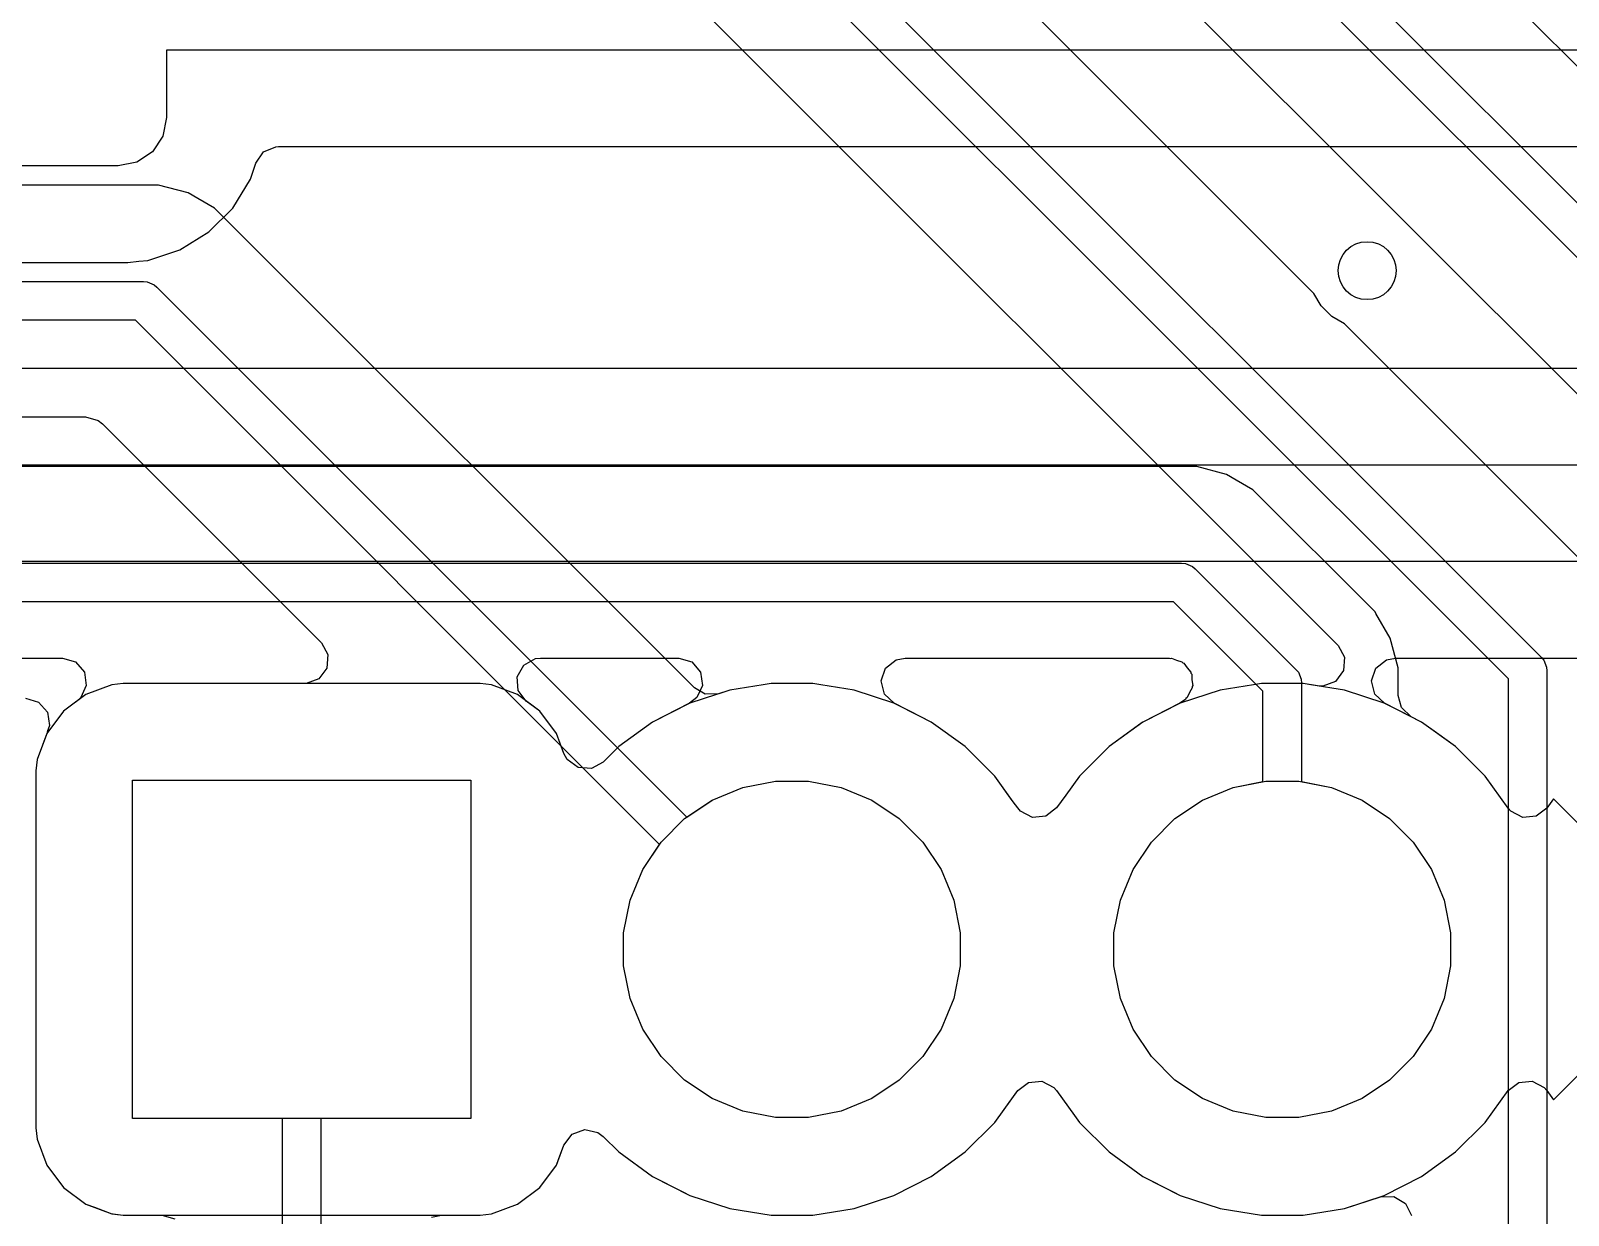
# Model space of a CAD drawing. Header units: inches. Extents: x 6.57 to 9.79, y -8.72 to -3.17.
# Drawn here: x 8.2833 to 8.5969, y -7.9582 to -7.7165 of the extents above; entities that cross this region are included whole.
import ezdxf

# ---------------------------------------------------------------- set-up
doc = ezdxf.new("R2010")
doc.units = ezdxf.units.IN
doc.header["$MEASUREMENT"] = 0
doc.layers.add('In1.Cu', color=91, linetype='CONTINUOUS', true_color=0x7fc87f)

msp = doc.modelspace()

# ---------------------------------------------------------------- linework, layer by layer
at = {"layer": 'In1.Cu', "linetype": 'CONTINUOUS'}
for p, q in [((8.70779, -7.83287), (8.39388, -7.51896)), ((8.36761, -7.52056), (8.69166, -7.8446)), ((8.68494, -7.84902), (8.36204, -7.52612)), ((8.40287, -7.59482), (8.65, -7.84194)), ((8.54505, -7.77012), (8.39388, -7.61896)), ((8.36761, -7.62056), (8.59142, -7.84437)), ((8.5847, -7.84878), (8.36204, -7.62612)), ((8.36045, -7.65239), (8.54997, -7.84192)), ((8.69916, -7.72047), (8.31102, -7.72047)), ((8.31102, -7.72047), (8.31102, -7.73425)), ((8.31102, -7.73425), (8.31027, -7.73802)), ((8.31027, -7.73802), (8.30814, -7.74121)), ((8.30814, -7.74121), (8.30495, -7.74335)), ((8.32924, -7.74352), (8.3308, -7.74126)), ((8.3308, -7.74126), (8.33334, -7.74021)), ((8.33334, -7.74021), (8.33387, -7.74018)), ((8.33387, -7.74018), (8.68897, -7.74018)), ((8.30118, -7.74409), (8.27362, -7.74409)), ((8.30495, -7.74335), (8.30118, -7.74409)), ((8.32814, -7.74682), (8.32924, -7.74352)), ((8.30289, -7.74801), (8.18371, -7.74801)), ((8.30319, -7.74801), (8.30289, -7.74801)), ((8.30289, -7.74801), (8.30289, -7.74801)), ((8.30941, -7.74801), (8.30319, -7.74801)), ((8.31542, -7.74962), (8.30941, -7.74801)), ((8.32452, -7.7527), (8.32814, -7.74682)), ((8.3174, -7.75076), (8.31542, -7.74962)), ((8.32082, -7.75274), (8.3174, -7.75076)), ((8.3174, -7.75076), (8.3174, -7.75076)), ((8.3174, -7.75076), (8.3174, -7.75076)), ((8.31963, -7.75759), (8.32452, -7.7527)), ((8.3255, -7.75742), (8.32082, -7.75274)), ((8.32082, -7.75274), (8.32082, -7.75274)), ((8.31375, -7.76121), (8.31963, -7.75759)), ((8.41869, -7.85061), (8.3255, -7.75742)), ((8.3255, -7.75742), (8.3255, -7.75742)), ((8.27165, -7.7638), (8.30315, -7.7638)), ((8.30315, -7.7638), (8.30537, -7.76357)), ((8.30315, -7.7638), (8.30315, -7.7638)), ((8.30315, -7.7638), (8.30315, -7.7638)), ((8.30537, -7.76357), (8.3072, -7.76339)), ((8.3072, -7.76339), (8.31375, -7.76121)), ((8.16699, -7.76772), (8.3063, -7.76772)), ((8.3063, -7.76772), (8.30707, -7.76779)), ((8.30707, -7.76779), (8.30849, -7.76838)), ((8.30849, -7.76838), (8.30908, -7.76887)), ((8.30908, -7.76887), (8.41717, -7.87695)), ((8.54652, -7.77267), (8.54505, -7.77012)), ((8.5487, -7.77485), (8.54652, -7.77267)), ((8.30467, -7.77559), (8.16535, -7.77559)), ((8.4116, -7.88252), (8.30467, -7.77559)), ((8.55124, -7.77632), (8.5487, -7.77485)), ((8.60298, -7.82806), (8.55124, -7.77632)), ((9.1101, -7.78541), (8.17645, -7.78541)), ((8.16224, -7.7953), (8.29448, -7.7953)), ((8.29448, -7.7953), (8.29712, -7.79607)), ((8.29712, -7.79607), (8.29794, -7.79673)), ((8.29794, -7.79673), (8.34261, -7.8414)), ((8.15945, -7.80512), (9.12028, -7.80512)), ((8.51465, -7.80544), (8.16104, -7.80544)), ((8.51495, -7.80544), (8.51465, -7.80544)), ((8.51465, -7.80544), (8.51465, -7.80544)), ((8.52117, -7.80544), (8.51495, -7.80544)), ((8.52719, -7.80705), (8.52117, -7.80544)), ((8.52916, -7.80819), (8.52719, -7.80705)), ((8.53258, -7.81017), (8.52916, -7.80819)), ((8.52916, -7.80819), (8.52916, -7.80819)), ((8.52916, -7.80819), (8.52916, -7.80819)), ((8.5575, -7.83509), (8.53258, -7.81017)), ((8.53258, -7.81017), (8.53258, -7.81017)), ((8.15085, -7.82515), (8.51806, -7.82515)), ((9.12436, -7.8248), (8.16353, -7.8248)), ((8.51806, -7.82515), (8.51883, -7.82522)), ((8.51883, -7.82522), (8.52025, -7.82581)), ((8.52025, -7.82581), (8.52085, -7.8263)), ((8.52085, -7.8263), (8.54137, -7.84682)), ((8.51643, -7.83302), (8.14922, -7.83302)), ((8.53465, -7.85124), (8.51643, -7.83302)), ((8.55769, -7.83541), (8.5575, -7.83509)), ((8.5575, -7.83509), (8.5575, -7.83509)), ((8.56061, -7.84048), (8.55769, -7.83541)), ((8.34261, -7.8414), (8.34393, -7.84381)), ((8.54997, -7.84192), (8.55129, -7.84433)), ((8.56222, -7.84649), (8.56061, -7.84048)), ((8.17371, -7.84451), (8.28984, -7.84451)), ((8.28984, -7.84451), (8.29247, -7.84528)), ((8.29247, -7.84528), (8.29428, -7.84736)), ((8.34393, -7.84381), (8.34373, -7.84656)), ((8.38388, -7.84594), (8.38629, -7.84462)), ((8.38629, -7.84462), (8.38733, -7.84451)), ((8.38733, -7.84451), (8.41549, -7.84451)), ((8.41549, -7.84451), (8.41813, -7.84528)), ((8.41813, -7.84528), (8.41993, -7.84736)), ((8.45769, -7.84658), (8.45984, -7.84487)), ((8.45984, -7.84487), (8.46168, -7.84451)), ((8.46168, -7.84451), (8.51549, -7.84451)), ((8.51549, -7.84451), (8.51573, -7.84458)), ((8.51573, -7.84458), (8.51598, -7.84453)), ((8.51598, -7.84453), (8.51703, -7.84496)), ((8.51703, -7.84496), (8.51813, -7.84528)), ((8.51813, -7.84528), (8.51829, -7.84547)), ((8.51829, -7.84547), (8.51852, -7.84557)), ((8.55129, -7.84433), (8.55109, -7.84708)), ((8.55769, -7.84658), (8.55984, -7.84487)), ((8.55984, -7.84487), (8.56168, -7.84451)), ((8.56168, -7.84451), (8.61553, -7.84451)), ((8.59142, -7.84437), (8.59191, -7.84496)), ((8.59191, -7.84496), (8.59191, -7.84496)), ((8.59191, -7.84496), (8.5925, -7.84638)), ((8.29428, -7.84736), (8.29467, -7.85008)), ((8.34373, -7.84656), (8.34208, -7.84876)), ((8.38256, -7.84835), (8.38388, -7.84594)), ((8.38276, -7.8511), (8.38256, -7.84835)), ((8.41993, -7.84736), (8.42032, -7.85008)), ((8.4568, -7.84918), (8.45769, -7.84658)), ((8.51852, -7.84557), (8.51918, -7.8465)), ((8.51918, -7.8465), (8.51993, -7.84736)), ((8.51993, -7.84736), (8.51996, -7.84761)), ((8.51996, -7.84761), (8.52011, -7.84782)), ((8.52011, -7.84782), (8.52016, -7.84896)), ((8.54137, -7.84682), (8.54186, -7.84742)), ((8.54186, -7.84742), (8.54244, -7.84884)), ((8.55109, -7.84708), (8.54945, -7.84928)), ((8.5568, -7.84918), (8.55769, -7.84658)), ((8.56222, -7.85216), (8.56222, -7.84649)), ((8.56222, -7.84649), (8.56222, -7.84649)), ((8.5925, -7.84638), (8.59257, -7.84715)), ((8.59257, -7.84715), (8.59257, -8.05236)), ((8.29467, -7.85008), (8.29353, -7.85259)), ((8.29985, -7.84998), (8.29454, -7.85196)), ((8.29985, -7.84998), (8.29454, -7.85196)), ((8.3022, -7.84973), (8.29985, -7.84998)), ((8.3022, -7.84973), (8.29985, -7.84998)), ((8.37497, -7.84973), (8.3022, -7.84973)), ((8.3022, -7.84973), (8.3022, -7.84973)), ((8.33916, -7.84973), (8.3022, -7.84973)), ((8.3022, -7.84973), (8.3022, -7.84973)), ((8.33951, -7.84972), (8.33916, -7.84973)), ((8.34208, -7.84876), (8.33951, -7.84972)), ((8.37731, -7.84998), (8.37497, -7.84973)), ((8.37497, -7.84973), (8.37497, -7.84973)), ((8.37497, -7.84973), (8.37497, -7.84973)), ((8.37497, -7.84973), (8.37497, -7.84973)), ((8.38262, -7.85196), (8.37731, -7.84998)), ((8.37731, -7.84998), (8.37731, -7.84998)), ((8.3844, -7.8533), (8.38276, -7.8511)), ((8.42589, -7.85107), (8.41778, -7.8537)), ((8.4209, -7.85187), (8.41869, -7.85061)), ((8.42032, -7.85008), (8.41918, -7.85259)), ((8.42589, -7.85107), (8.42365, -7.8518)), ((8.43272, -7.84998), (8.42589, -7.85107)), ((8.43272, -7.84998), (8.42589, -7.85107)), ((8.42589, -7.85107), (8.42589, -7.85107)), ((8.43432, -7.84973), (8.43272, -7.84998)), ((8.43432, -7.84973), (8.43272, -7.84998)), ((8.44285, -7.84973), (8.43432, -7.84973)), ((8.44285, -7.84973), (8.43432, -7.84973)), ((8.44444, -7.84998), (8.44285, -7.84973)), ((8.44444, -7.84998), (8.44285, -7.84973)), ((8.45128, -7.85107), (8.44444, -7.84998)), ((8.45128, -7.85107), (8.44444, -7.84998)), ((8.45939, -7.8537), (8.45128, -7.85107)), ((8.45939, -7.8537), (8.45128, -7.85107)), ((8.45746, -7.85185), (8.4568, -7.84918)), ((8.52589, -7.85107), (8.51778, -7.8537)), ((8.52589, -7.85107), (8.51778, -7.8537)), ((8.51965, -7.85155), (8.51918, -7.85259)), ((8.52023, -7.85056), (8.51965, -7.85155)), ((8.52016, -7.84896), (8.52032, -7.85008)), ((8.52032, -7.85008), (8.52022, -7.85031)), ((8.52022, -7.85031), (8.52023, -7.85056)), ((8.53272, -7.84998), (8.52589, -7.85107)), ((8.53272, -7.84998), (8.52589, -7.85107)), ((8.52589, -7.85107), (8.52589, -7.85107)), ((8.52589, -7.85107), (8.52589, -7.85107)), ((8.53432, -7.84973), (8.53272, -7.84998)), ((8.53432, -7.84973), (8.53272, -7.84998)), ((8.54285, -7.84973), (8.53432, -7.84973)), ((8.54285, -7.84973), (8.53432, -7.84973)), ((8.53465, -7.86971), (8.53465, -7.85124)), ((8.54244, -7.84884), (8.54252, -7.84961)), ((8.54252, -7.84961), (8.54252, -7.86971)), ((8.54444, -7.84998), (8.54285, -7.84973)), ((8.54576, -7.85019), (8.54285, -7.84973)), ((8.55128, -7.85107), (8.54444, -7.84998)), ((8.54687, -7.85024), (8.54576, -7.85019)), ((8.54945, -7.84928), (8.54687, -7.85024)), ((8.55939, -7.8537), (8.55128, -7.85107)), ((8.55746, -7.85185), (8.5568, -7.84918)), ((8.5847, -8.05399), (8.5847, -7.84878)), ((8.2823, -7.85273), (8.28494, -7.8535)), ((8.28494, -7.8535), (8.28674, -7.85558)), ((8.29454, -7.85196), (8.29001, -7.85536)), ((8.29454, -7.85196), (8.29001, -7.85536)), ((8.29276, -7.8533), (8.29001, -7.85536)), ((8.29353, -7.85259), (8.29276, -7.8533)), ((8.29454, -7.85196), (8.29454, -7.85196)), ((8.29454, -7.85196), (8.29454, -7.85196)), ((8.38716, -7.85536), (8.38262, -7.85196)), ((8.38262, -7.85196), (8.38262, -7.85196)), ((8.38716, -7.85536), (8.3844, -7.8533)), ((8.41778, -7.8537), (8.41017, -7.85758)), ((8.4177, -7.85374), (8.41017, -7.85758)), ((8.41918, -7.85259), (8.4177, -7.85374)), ((8.42365, -7.8518), (8.4209, -7.85187)), ((8.45946, -7.85374), (8.45746, -7.85185)), ((8.46264, -7.85536), (8.45939, -7.8537)), ((8.46489, -7.85651), (8.45939, -7.8537)), ((8.46699, -7.85758), (8.45946, -7.85374)), ((8.51778, -7.8537), (8.51017, -7.85758)), ((8.51778, -7.8537), (8.51017, -7.85758)), ((8.51771, -7.85374), (8.51017, -7.85758)), ((8.51772, -7.85373), (8.51771, -7.85374)), ((8.51884, -7.85294), (8.51772, -7.85373)), ((8.51893, -7.85278), (8.51884, -7.85294)), ((8.51918, -7.85259), (8.51893, -7.85278)), ((8.55946, -7.85374), (8.55746, -7.85185)), ((8.56264, -7.85536), (8.55939, -7.8537)), ((8.56699, -7.85758), (8.55946, -7.85374)), ((8.56289, -7.85462), (8.56222, -7.85216)), ((8.56489, -7.85651), (8.56289, -7.85462)), ((8.29001, -7.85536), (8.28661, -7.8599)), ((8.29001, -7.85536), (8.28661, -7.8599)), ((8.29001, -7.85536), (8.28661, -7.8599)), ((8.28674, -7.85558), (8.28713, -7.8583)), ((8.29001, -7.85536), (8.29001, -7.85536)), ((8.29001, -7.85536), (8.29001, -7.85536)), ((8.39055, -7.8599), (8.38716, -7.85536)), ((8.39055, -7.8599), (8.38716, -7.85536)), ((8.38716, -7.85536), (8.38716, -7.85536)), ((8.41017, -7.85758), (8.40327, -7.86259)), ((8.41017, -7.85758), (8.40327, -7.86259)), ((8.46699, -7.85758), (8.46264, -7.85536)), ((8.46699, -7.85758), (8.46489, -7.85651)), ((8.47389, -7.86259), (8.46699, -7.85758)), ((8.47389, -7.86259), (8.46699, -7.85758)), ((8.47389, -7.86259), (8.46699, -7.85758)), ((8.51017, -7.85758), (8.50327, -7.86259)), ((8.51017, -7.85758), (8.50327, -7.86259)), ((8.51002, -7.85769), (8.50327, -7.86259)), ((8.51017, -7.85758), (8.51002, -7.85769)), ((8.51002, -7.85769), (8.51002, -7.85769)), ((8.56699, -7.85758), (8.56264, -7.85536)), ((8.56699, -7.85758), (8.56489, -7.85651)), ((8.57389, -7.86259), (8.56699, -7.85758)), ((8.57002, -7.85978), (8.56699, -7.85758)), ((8.57389, -7.86259), (8.56699, -7.85758)), ((8.28673, -7.85957), (8.28463, -7.86521)), ((8.28661, -7.8599), (8.28463, -7.86521)), ((8.28661, -7.8599), (8.28463, -7.86521)), ((8.28661, -7.8599), (8.28463, -7.86521)), ((8.28661, -7.8599), (8.28661, -7.8599)), ((8.28661, -7.8599), (8.28661, -7.8599)), ((8.28661, -7.8599), (8.28661, -7.8599)), ((8.28713, -7.8583), (8.28671, -7.85956)), ((8.28671, -7.85956), (8.28673, -7.85957)), ((8.39055, -7.8599), (8.39055, -7.8599)), ((8.39055, -7.8599), (8.39055, -7.8599)), ((8.39209, -7.864), (8.39055, -7.8599)), ((8.39209, -7.864), (8.39055, -7.8599)), ((8.57389, -7.86259), (8.57002, -7.85978)), ((8.39275, -7.86522), (8.39209, -7.864)), ((8.39275, -7.86522), (8.39209, -7.864)), ((8.40327, -7.86259), (8.40011, -7.86575)), ((8.40327, -7.86259), (8.40011, -7.86575)), ((8.47993, -7.86862), (8.47389, -7.86259)), ((8.47993, -7.86862), (8.47389, -7.86259)), ((8.47993, -7.86862), (8.47389, -7.86259)), ((8.50327, -7.86259), (8.49724, -7.86862)), ((8.50327, -7.86259), (8.49724, -7.86862)), ((8.50327, -7.86259), (8.49724, -7.86862)), ((8.57993, -7.86862), (8.57389, -7.86259)), ((8.57389, -7.86259), (8.57389, -7.86259)), ((8.57993, -7.86862), (8.57389, -7.86259)), ((8.57389, -7.86259), (8.57389, -7.86259)), ((8.57389, -7.86259), (8.57389, -7.86259)), ((8.57993, -7.86862), (8.57389, -7.86259)), ((8.57389, -7.86259), (8.57389, -7.86259)), ((8.28463, -7.86521), (8.28438, -7.86755)), ((8.28463, -7.86521), (8.28438, -7.86755)), ((8.28463, -7.86521), (8.28438, -7.86755)), ((8.28463, -7.86521), (8.28438, -7.86755)), ((8.39495, -7.86687), (8.39275, -7.86522)), ((8.39495, -7.86687), (8.39275, -7.86522)), ((8.3977, -7.86707), (8.39495, -7.86687)), ((8.3977, -7.86707), (8.39495, -7.86687)), ((8.40011, -7.86575), (8.3977, -7.86707)), ((8.40011, -7.86575), (8.3977, -7.86707)), ((8.28438, -7.86755), (8.28438, -7.86755)), ((8.28438, -7.86755), (8.28438, -7.94032)), ((8.28438, -7.86755), (8.28438, -7.86755)), ((8.28438, -7.86755), (8.28438, -7.94032)), ((8.28438, -7.86755), (8.28438, -7.86755)), ((8.28438, -7.86755), (8.28438, -7.94032)), ((8.28438, -7.86755), (8.28438, -7.86755)), ((8.28438, -7.86755), (8.28438, -7.94032)), ((8.30408, -7.93844), (8.30408, -7.86944)), ((8.30408, -7.86944), (8.37308, -7.86944)), ((8.30408, -7.93844), (8.30408, -7.86944)), ((8.30408, -7.86944), (8.37308, -7.86944)), ((8.30408, -7.93844), (8.30408, -7.86944)), ((8.30408, -7.86944), (8.37308, -7.86944)), ((8.30408, -7.93844), (8.30408, -7.86944)), ((8.30408, -7.86944), (8.37308, -7.86944)), ((8.37308, -7.86944), (8.37308, -7.93844)), ((8.37308, -7.86944), (8.37308, -7.93844)), ((8.37308, -7.86944), (8.37308, -7.93844)), ((8.37308, -7.86944), (8.37308, -7.93844)), ((8.42857, -7.87092), (8.4352, -7.8696)), ((8.42857, -7.87092), (8.4352, -7.8696)), ((8.42857, -7.87092), (8.4352, -7.8696)), ((8.42857, -7.87092), (8.4352, -7.8696)), ((8.4352, -7.8696), (8.44196, -7.8696)), ((8.4352, -7.8696), (8.44196, -7.8696)), ((8.4352, -7.8696), (8.44196, -7.8696)), ((8.4352, -7.8696), (8.44196, -7.8696)), ((8.44196, -7.8696), (8.4486, -7.87092)), ((8.44196, -7.8696), (8.4486, -7.87092)), ((8.44196, -7.8696), (8.4486, -7.87092)), ((8.44196, -7.8696), (8.4486, -7.87092)), ((8.48351, -7.87355), (8.47993, -7.86862)), ((8.48373, -7.87386), (8.47993, -7.86862)), ((8.48373, -7.87386), (8.47993, -7.86862)), ((8.49724, -7.86862), (8.49442, -7.87251)), ((8.49724, -7.86862), (8.49442, -7.87251)), ((8.49724, -7.86862), (8.49442, -7.87251)), ((8.49724, -7.86862), (8.49724, -7.86862)), ((8.49724, -7.86862), (8.49724, -7.86862)), ((8.49724, -7.86862), (8.49724, -7.86862)), ((8.49724, -7.86862), (8.49724, -7.86862)), ((8.49724, -7.86862), (8.49724, -7.86862)), ((8.49724, -7.86862), (8.49724, -7.86862)), ((8.52857, -7.87092), (8.5352, -7.8696)), ((8.52857, -7.87092), (8.5352, -7.8696)), ((8.52857, -7.87092), (8.5352, -7.8696)), ((8.52857, -7.87092), (8.53465, -7.86971)), ((8.5352, -7.8696), (8.54196, -7.8696)), ((8.5352, -7.8696), (8.54196, -7.8696)), ((8.5352, -7.8696), (8.54196, -7.8696)), ((8.54196, -7.8696), (8.5486, -7.87092)), ((8.54196, -7.8696), (8.5486, -7.87092)), ((8.54196, -7.8696), (8.5486, -7.87092)), ((8.54252, -7.86971), (8.5486, -7.87092)), ((8.57993, -7.86863), (8.57993, -7.86862)), ((8.57993, -7.86863), (8.57993, -7.86862)), ((8.57993, -7.86863), (8.57993, -7.86862)), ((8.58465, -7.87512), (8.57993, -7.86863)), ((8.58465, -7.87512), (8.57993, -7.86863)), ((8.58465, -7.87512), (8.57993, -7.86863)), ((8.4167, -7.87727), (8.42232, -7.87351)), ((8.4167, -7.87727), (8.42232, -7.87351)), ((8.4167, -7.87727), (8.42232, -7.87351)), ((8.41717, -7.87695), (8.42232, -7.87351)), ((8.42232, -7.87351), (8.42857, -7.87092)), ((8.42232, -7.87351), (8.42857, -7.87092)), ((8.42232, -7.87351), (8.42857, -7.87092)), ((8.42232, -7.87351), (8.42857, -7.87092)), ((8.4486, -7.87092), (8.45485, -7.87351)), ((8.4486, -7.87092), (8.45485, -7.87351)), ((8.4486, -7.87092), (8.45485, -7.87351)), ((8.4486, -7.87092), (8.45485, -7.87351)), ((8.45485, -7.87351), (8.46047, -7.87727)), ((8.45485, -7.87351), (8.46047, -7.87727)), ((8.45485, -7.87351), (8.46047, -7.87727)), ((8.45485, -7.87351), (8.46047, -7.87727)), ((8.48463, -7.8751), (8.48351, -7.87355)), ((8.49442, -7.87251), (8.49253, -7.8751)), ((8.49442, -7.87251), (8.49253, -7.8751)), ((8.49442, -7.87251), (8.49253, -7.8751)), ((8.5167, -7.87727), (8.52232, -7.87351)), ((8.5167, -7.87727), (8.52232, -7.87351)), ((8.5167, -7.87727), (8.52232, -7.87351)), ((8.5167, -7.87727), (8.52232, -7.87351)), ((8.52232, -7.87351), (8.52857, -7.87092)), ((8.52232, -7.87351), (8.52857, -7.87092)), ((8.52232, -7.87351), (8.52857, -7.87092)), ((8.52232, -7.87351), (8.52857, -7.87092)), ((8.5486, -7.87092), (8.55485, -7.87351)), ((8.5486, -7.87092), (8.55485, -7.87351)), ((8.5486, -7.87092), (8.55485, -7.87351)), ((8.5486, -7.87092), (8.55485, -7.87351)), ((8.55485, -7.87351), (8.56047, -7.87727)), ((8.55485, -7.87351), (8.56047, -7.87727)), ((8.55485, -7.87351), (8.56047, -7.87727)), ((8.55485, -7.87351), (8.56047, -7.87727)), ((8.59393, -7.87321), (8.59254, -7.87512)), ((8.59393, -7.87321), (8.59254, -7.87512)), ((8.59393, -7.87321), (8.59254, -7.87512)), ((8.60825, -7.88753), (8.59393, -7.87321)), ((8.59393, -7.87321), (8.59393, -7.87321)), ((8.60825, -7.88753), (8.59393, -7.87321)), ((8.59393, -7.87321), (8.59393, -7.87321)), ((8.60825, -7.88753), (8.59393, -7.87321)), ((8.59393, -7.87321), (8.59393, -7.87321)), ((8.48463, -7.8751), (8.48373, -7.87386)), ((8.48463, -7.8751), (8.48373, -7.87386)), ((8.48518, -7.87573), (8.48463, -7.8751)), ((8.48518, -7.87573), (8.48463, -7.8751)), ((8.48518, -7.87573), (8.48463, -7.8751)), ((8.48761, -7.87702), (8.48518, -7.87573)), ((8.48761, -7.87702), (8.48518, -7.87573)), ((8.48761, -7.87702), (8.48518, -7.87573)), ((8.49035, -7.87678), (8.48761, -7.87702)), ((8.49035, -7.87678), (8.48761, -7.87702)), ((8.49035, -7.87678), (8.48761, -7.87702)), ((8.49253, -7.8751), (8.49035, -7.87678)), ((8.49253, -7.8751), (8.49035, -7.87678)), ((8.49253, -7.8751), (8.49035, -7.87678)), ((8.58519, -7.87575), (8.58465, -7.87512)), ((8.58519, -7.87575), (8.58465, -7.87512)), ((8.58519, -7.87575), (8.58465, -7.87512)), ((8.58763, -7.87703), (8.58519, -7.87575)), ((8.58763, -7.87703), (8.58519, -7.87575)), ((8.58763, -7.87703), (8.58519, -7.87575)), ((8.59037, -7.8768), (8.58763, -7.87703)), ((8.59037, -7.8768), (8.58763, -7.87703)), ((8.59037, -7.8768), (8.58763, -7.87703)), ((8.59254, -7.87512), (8.59037, -7.8768)), ((8.59254, -7.87512), (8.59037, -7.8768)), ((8.59254, -7.87512), (8.59037, -7.8768)), ((8.41191, -7.88205), (8.4167, -7.87727)), ((8.41191, -7.88205), (8.4167, -7.87727)), ((8.41191, -7.88205), (8.4167, -7.87727)), ((8.46047, -7.87727), (8.46525, -7.88205)), ((8.46047, -7.87727), (8.46525, -7.88205)), ((8.46047, -7.87727), (8.46525, -7.88205)), ((8.46047, -7.87727), (8.46525, -7.88205)), ((8.51191, -7.88205), (8.5167, -7.87727)), ((8.51191, -7.88205), (8.5167, -7.87727)), ((8.51191, -7.88205), (8.5167, -7.87727)), ((8.51191, -7.88205), (8.5167, -7.87727)), ((8.56047, -7.87727), (8.56525, -7.88205)), ((8.56047, -7.87727), (8.56525, -7.88205)), ((8.56047, -7.87727), (8.56525, -7.88205)), ((8.56047, -7.87727), (8.56525, -7.88205)), ((8.40816, -7.88767), (8.41191, -7.88205)), ((8.40816, -7.88767), (8.41191, -7.88205)), ((8.40816, -7.88767), (8.41191, -7.88205)), ((8.40816, -7.88767), (8.4116, -7.88252)), ((8.46525, -7.88205), (8.46901, -7.88767)), ((8.46525, -7.88205), (8.46901, -7.88767)), ((8.46525, -7.88205), (8.46901, -7.88767)), ((8.46525, -7.88205), (8.46901, -7.88767)), ((8.50816, -7.88767), (8.51191, -7.88205)), ((8.50816, -7.88767), (8.51191, -7.88205)), ((8.50816, -7.88767), (8.51191, -7.88205)), ((8.50816, -7.88767), (8.51191, -7.88205)), ((8.56525, -7.88205), (8.56901, -7.88767)), ((8.56525, -7.88205), (8.56901, -7.88767)), ((8.56525, -7.88205), (8.56901, -7.88767)), ((8.56525, -7.88205), (8.56901, -7.88767)), ((8.40557, -7.89392), (8.40816, -7.88767)), ((8.40557, -7.89392), (8.40816, -7.88767)), ((8.40557, -7.89392), (8.40816, -7.88767)), ((8.40557, -7.89392), (8.40816, -7.88767)), ((8.46901, -7.88767), (8.4716, -7.89392)), ((8.46901, -7.88767), (8.4716, -7.89392)), ((8.46901, -7.88767), (8.4716, -7.89392)), ((8.46901, -7.88767), (8.4716, -7.89392)), ((8.50557, -7.89392), (8.50816, -7.88767)), ((8.50557, -7.89392), (8.50816, -7.88767)), ((8.50557, -7.89392), (8.50816, -7.88767)), ((8.50557, -7.89392), (8.50816, -7.88767)), ((8.56901, -7.88767), (8.5716, -7.89392)), ((8.56901, -7.88767), (8.5716, -7.89392)), ((8.56901, -7.88767), (8.5716, -7.89392)), ((8.56901, -7.88767), (8.5716, -7.89392)), ((8.40425, -7.90056), (8.40557, -7.89392)), ((8.40425, -7.90056), (8.40557, -7.89392)), ((8.40425, -7.90056), (8.40557, -7.89392)), ((8.40425, -7.90056), (8.40557, -7.89392)), ((8.4716, -7.89392), (8.47292, -7.90056)), ((8.4716, -7.89392), (8.47292, -7.90056)), ((8.4716, -7.89392), (8.47292, -7.90056)), ((8.4716, -7.89392), (8.47292, -7.90056)), ((8.50425, -7.90056), (8.50557, -7.89392)), ((8.50425, -7.90056), (8.50557, -7.89392)), ((8.50425, -7.90056), (8.50557, -7.89392)), ((8.50425, -7.90056), (8.50557, -7.89392)), ((8.5716, -7.89392), (8.57292, -7.90056)), ((8.5716, -7.89392), (8.57292, -7.90056)), ((8.5716, -7.89392), (8.57292, -7.90056)), ((8.5716, -7.89392), (8.57292, -7.90056)), ((8.40425, -7.90732), (8.40425, -7.90056)), ((8.40425, -7.90732), (8.40425, -7.90056)), ((8.40425, -7.90732), (8.40425, -7.90056)), ((8.40425, -7.90732), (8.40425, -7.90056)), ((8.47292, -7.90056), (8.47292, -7.90732)), ((8.47292, -7.90056), (8.47292, -7.90732)), ((8.47292, -7.90056), (8.47292, -7.90732)), ((8.47292, -7.90056), (8.47292, -7.90732)), ((8.50425, -7.90732), (8.50425, -7.90056)), ((8.50425, -7.90732), (8.50425, -7.90056)), ((8.50425, -7.90732), (8.50425, -7.90056)), ((8.50425, -7.90732), (8.50425, -7.90056)), ((8.57292, -7.90056), (8.57292, -7.90732)), ((8.57292, -7.90056), (8.57292, -7.90732)), ((8.57292, -7.90056), (8.57292, -7.90732)), ((8.57292, -7.90056), (8.57292, -7.90732)), ((8.40557, -7.91395), (8.40425, -7.90732)), ((8.40557, -7.91395), (8.40425, -7.90732)), ((8.40557, -7.91395), (8.40425, -7.90732)), ((8.40557, -7.91395), (8.40425, -7.90732)), ((8.47292, -7.90732), (8.4716, -7.91395)), ((8.47292, -7.90732), (8.4716, -7.91395)), ((8.47292, -7.90732), (8.4716, -7.91395)), ((8.47292, -7.90732), (8.4716, -7.91395)), ((8.50557, -7.91395), (8.50425, -7.90732)), ((8.50557, -7.91395), (8.50425, -7.90732)), ((8.50557, -7.91395), (8.50425, -7.90732)), ((8.50557, -7.91395), (8.50425, -7.90732)), ((8.57292, -7.90732), (8.5716, -7.91395)), ((8.57292, -7.90732), (8.5716, -7.91395)), ((8.57292, -7.90732), (8.5716, -7.91395)), ((8.57292, -7.90732), (8.5716, -7.91395)), ((8.40816, -7.9202), (8.40557, -7.91395)), ((8.40816, -7.9202), (8.40557, -7.91395)), ((8.40816, -7.9202), (8.40557, -7.91395)), ((8.40816, -7.9202), (8.40557, -7.91395)), ((8.4716, -7.91395), (8.46901, -7.9202)), ((8.4716, -7.91395), (8.46901, -7.9202)), ((8.4716, -7.91395), (8.46901, -7.9202)), ((8.4716, -7.91395), (8.46901, -7.9202)), ((8.50816, -7.9202), (8.50557, -7.91395)), ((8.50816, -7.9202), (8.50557, -7.91395)), ((8.50816, -7.9202), (8.50557, -7.91395)), ((8.50816, -7.9202), (8.50557, -7.91395)), ((8.5716, -7.91395), (8.56901, -7.9202)), ((8.5716, -7.91395), (8.56901, -7.9202)), ((8.5716, -7.91395), (8.56901, -7.9202)), ((8.5716, -7.91395), (8.56901, -7.9202)), ((8.41191, -7.92582), (8.40816, -7.9202)), ((8.41191, -7.92582), (8.40816, -7.9202)), ((8.41191, -7.92582), (8.40816, -7.9202)), ((8.41191, -7.92582), (8.40816, -7.9202)), ((8.46901, -7.9202), (8.46525, -7.92582)), ((8.46901, -7.9202), (8.46525, -7.92582)), ((8.46901, -7.9202), (8.46525, -7.92582)), ((8.46901, -7.9202), (8.46525, -7.92582)), ((8.51191, -7.92582), (8.50816, -7.9202)), ((8.51191, -7.92582), (8.50816, -7.9202)), ((8.51191, -7.92582), (8.50816, -7.9202)), ((8.51191, -7.92582), (8.50816, -7.9202)), ((8.56901, -7.9202), (8.56525, -7.92582)), ((8.56901, -7.9202), (8.56525, -7.92582)), ((8.56901, -7.9202), (8.56525, -7.92582)), ((8.56901, -7.9202), (8.56525, -7.92582)), ((8.59393, -7.93467), (8.60825, -7.92035)), ((8.59393, -7.93467), (8.60825, -7.92035)), ((8.59393, -7.93467), (8.60825, -7.92035)), ((8.4167, -7.93061), (8.41191, -7.92582)), ((8.4167, -7.93061), (8.41191, -7.92582)), ((8.4167, -7.93061), (8.41191, -7.92582)), ((8.4167, -7.93061), (8.41191, -7.92582)), ((8.46525, -7.92582), (8.46047, -7.93061)), ((8.46525, -7.92582), (8.46047, -7.93061)), ((8.46525, -7.92582), (8.46047, -7.93061)), ((8.46525, -7.92582), (8.46047, -7.93061)), ((8.5167, -7.93061), (8.51191, -7.92582)), ((8.5167, -7.93061), (8.51191, -7.92582)), ((8.5167, -7.93061), (8.51191, -7.92582)), ((8.5167, -7.93061), (8.51191, -7.92582)), ((8.56525, -7.92582), (8.56047, -7.93061)), ((8.56525, -7.92582), (8.56047, -7.93061)), ((8.56525, -7.92582), (8.56047, -7.93061)), ((8.56525, -7.92582), (8.56047, -7.93061)), ((8.42232, -7.93436), (8.4167, -7.93061)), ((8.42232, -7.93436), (8.4167, -7.93061)), ((8.42232, -7.93436), (8.4167, -7.93061)), ((8.42232, -7.93436), (8.4167, -7.93061)), ((8.46047, -7.93061), (8.45485, -7.93436)), ((8.46047, -7.93061), (8.45485, -7.93436)), ((8.46047, -7.93061), (8.45485, -7.93436)), ((8.46047, -7.93061), (8.45485, -7.93436)), ((8.47993, -7.93925), (8.48463, -7.93277)), ((8.47993, -7.93925), (8.48463, -7.93277)), ((8.47993, -7.93925), (8.48463, -7.93277)), ((8.48412, -7.93348), (8.48463, -7.93277)), ((8.48463, -7.93277), (8.48681, -7.93109)), ((8.48463, -7.93277), (8.48681, -7.93109)), ((8.48463, -7.93277), (8.48681, -7.93109)), ((8.48463, -7.93277), (8.48681, -7.93109)), ((8.48681, -7.93109), (8.48955, -7.93086)), ((8.48681, -7.93109), (8.48955, -7.93086)), ((8.48681, -7.93109), (8.48955, -7.93086)), ((8.48681, -7.93109), (8.48955, -7.93086)), ((8.48955, -7.93086), (8.49199, -7.93214)), ((8.48955, -7.93086), (8.49199, -7.93214)), ((8.48955, -7.93086), (8.49199, -7.93214)), ((8.48955, -7.93086), (8.49199, -7.93214)), ((8.49199, -7.93214), (8.49253, -7.93277)), ((8.49199, -7.93214), (8.49253, -7.93277)), ((8.49199, -7.93214), (8.49253, -7.93277)), ((8.49199, -7.93214), (8.49253, -7.93277)), ((8.49253, -7.93277), (8.49623, -7.93787)), ((8.49253, -7.93277), (8.49623, -7.93787)), ((8.49253, -7.93277), (8.49623, -7.93787)), ((8.49253, -7.93277), (8.49623, -7.93787)), ((8.52232, -7.93436), (8.5167, -7.93061)), ((8.52232, -7.93436), (8.5167, -7.93061)), ((8.52232, -7.93436), (8.5167, -7.93061)), ((8.52232, -7.93436), (8.5167, -7.93061)), ((8.56047, -7.93061), (8.55485, -7.93436)), ((8.56047, -7.93061), (8.55485, -7.93436)), ((8.56047, -7.93061), (8.55485, -7.93436)), ((8.56047, -7.93061), (8.55485, -7.93436)), ((8.57993, -7.93925), (8.58465, -7.93276)), ((8.57993, -7.93925), (8.58465, -7.93276)), ((8.57993, -7.93925), (8.58465, -7.93276)), ((8.58465, -7.93276), (8.58682, -7.93108)), ((8.58465, -7.93276), (8.58682, -7.93108)), ((8.58465, -7.93276), (8.58682, -7.93108)), ((8.58682, -7.93108), (8.58956, -7.93084)), ((8.58682, -7.93108), (8.58956, -7.93084)), ((8.58682, -7.93108), (8.58956, -7.93084)), ((8.58956, -7.93084), (8.592, -7.93212)), ((8.58956, -7.93084), (8.592, -7.93212)), ((8.58956, -7.93084), (8.592, -7.93212)), ((8.592, -7.93212), (8.59254, -7.93276)), ((8.592, -7.93212), (8.59254, -7.93276)), ((8.592, -7.93212), (8.59254, -7.93276)), ((8.59254, -7.93276), (8.59393, -7.93467)), ((8.59254, -7.93276), (8.59393, -7.93467)), ((8.59254, -7.93276), (8.59393, -7.93467)), ((8.42857, -7.93695), (8.42232, -7.93436)), ((8.42857, -7.93695), (8.42232, -7.93436)), ((8.42857, -7.93695), (8.42232, -7.93436)), ((8.42857, -7.93695), (8.42232, -7.93436)), ((8.45485, -7.93436), (8.4486, -7.93695)), ((8.45485, -7.93436), (8.4486, -7.93695)), ((8.45485, -7.93436), (8.4486, -7.93695)), ((8.45485, -7.93436), (8.4486, -7.93695)), ((8.47993, -7.93925), (8.48412, -7.93348)), ((8.52857, -7.93695), (8.52232, -7.93436)), ((8.52857, -7.93695), (8.52232, -7.93436)), ((8.52857, -7.93695), (8.52232, -7.93436)), ((8.52857, -7.93695), (8.52232, -7.93436)), ((8.55485, -7.93436), (8.5486, -7.93695)), ((8.55485, -7.93436), (8.5486, -7.93695)), ((8.55485, -7.93436), (8.5486, -7.93695)), ((8.55485, -7.93436), (8.5486, -7.93695)), ((8.37308, -7.93844), (8.30408, -7.93844)), ((8.33465, -7.93844), (8.30408, -7.93844)), ((8.37308, -7.93844), (8.30408, -7.93844)), ((8.37308, -7.93844), (8.30408, -7.93844)), ((8.33465, -8.15585), (8.33465, -7.93844)), ((8.37308, -7.93844), (8.34252, -7.93844)), ((8.34252, -7.93844), (8.34252, -8.15748)), ((8.4352, -7.93827), (8.42857, -7.93695)), ((8.4352, -7.93827), (8.42857, -7.93695)), ((8.4352, -7.93827), (8.42857, -7.93695)), ((8.4352, -7.93827), (8.42857, -7.93695)), ((8.44196, -7.93827), (8.4352, -7.93827)), ((8.44196, -7.93827), (8.4352, -7.93827)), ((8.44196, -7.93827), (8.4352, -7.93827)), ((8.44196, -7.93827), (8.4352, -7.93827)), ((8.4486, -7.93695), (8.44196, -7.93827)), ((8.4486, -7.93695), (8.44196, -7.93827)), ((8.4486, -7.93695), (8.44196, -7.93827)), ((8.4486, -7.93695), (8.44196, -7.93827)), ((8.47389, -7.94528), (8.47993, -7.93925)), ((8.47389, -7.94528), (8.47993, -7.93925)), ((8.47389, -7.94528), (8.47993, -7.93925)), ((8.47389, -7.94528), (8.47993, -7.93925)), ((8.49623, -7.93787), (8.49724, -7.93925)), ((8.49623, -7.93787), (8.49724, -7.93925)), ((8.49623, -7.93787), (8.49724, -7.93925)), ((8.49623, -7.93787), (8.49724, -7.93925)), ((8.49724, -7.93925), (8.50327, -7.94528)), ((8.49724, -7.93925), (8.50327, -7.94528)), ((8.49724, -7.93925), (8.50327, -7.94528)), ((8.49724, -7.93925), (8.50327, -7.94528)), ((8.5352, -7.93827), (8.52857, -7.93695)), ((8.5352, -7.93827), (8.52857, -7.93695)), ((8.5352, -7.93827), (8.52857, -7.93695)), ((8.5352, -7.93827), (8.52857, -7.93695)), ((8.54196, -7.93827), (8.5352, -7.93827)), ((8.54196, -7.93827), (8.5352, -7.93827)), ((8.54196, -7.93827), (8.5352, -7.93827)), ((8.54196, -7.93827), (8.5352, -7.93827)), ((8.5486, -7.93695), (8.54196, -7.93827)), ((8.5486, -7.93695), (8.54196, -7.93827)), ((8.5486, -7.93695), (8.54196, -7.93827)), ((8.5486, -7.93695), (8.54196, -7.93827)), ((8.57389, -7.94528), (8.57993, -7.93925)), ((8.57389, -7.94528), (8.57993, -7.93925)), ((8.57389, -7.94528), (8.57993, -7.93925)), ((8.28438, -7.94032), (8.28438, -7.94032)), ((8.28438, -7.94032), (8.28463, -7.94267)), ((8.28438, -7.94032), (8.28438, -7.94032)), ((8.28438, -7.94032), (8.28463, -7.94267)), ((8.28438, -7.94032), (8.28438, -7.94032)), ((8.28438, -7.94032), (8.28463, -7.94267)), ((8.28438, -7.94032), (8.28438, -7.94032)), ((8.28438, -7.94032), (8.28463, -7.94267)), ((8.28463, -7.94267), (8.28661, -7.94798)), ((8.28463, -7.94267), (8.28661, -7.94798)), ((8.28463, -7.94267), (8.28661, -7.94798)), ((8.28463, -7.94267), (8.28661, -7.94798)), ((8.39209, -7.94387), (8.39374, -7.94167)), ((8.39209, -7.94387), (8.39374, -7.94167)), ((8.39209, -7.94387), (8.39374, -7.94167)), ((8.39209, -7.94387), (8.39374, -7.94167)), ((8.39374, -7.94167), (8.39631, -7.94071)), ((8.39374, -7.94167), (8.39631, -7.94071)), ((8.39374, -7.94167), (8.39631, -7.94071)), ((8.39374, -7.94167), (8.39631, -7.94071)), ((8.39631, -7.94071), (8.399, -7.94129)), ((8.39631, -7.94071), (8.399, -7.94129)), ((8.39631, -7.94071), (8.399, -7.94129)), ((8.39631, -7.94071), (8.399, -7.94129)), ((8.399, -7.94129), (8.40011, -7.94212)), ((8.399, -7.94129), (8.40011, -7.94212)), ((8.399, -7.94129), (8.40011, -7.94212)), ((8.399, -7.94129), (8.40011, -7.94212)), ((8.40011, -7.94212), (8.40327, -7.94528)), ((8.40011, -7.94212), (8.40327, -7.94528)), ((8.40011, -7.94212), (8.40327, -7.94528)), ((8.40011, -7.94212), (8.40327, -7.94528)), ((8.39055, -7.94798), (8.39209, -7.94387)), ((8.39055, -7.94798), (8.39209, -7.94387)), ((8.39055, -7.94798), (8.39209, -7.94387)), ((8.39106, -7.94664), (8.39209, -7.94387)), ((8.40327, -7.94528), (8.41017, -7.9503)), ((8.40327, -7.94528), (8.41017, -7.9503)), ((8.40327, -7.94528), (8.41017, -7.9503)), ((8.40327, -7.94528), (8.41017, -7.9503)), ((8.46699, -7.9503), (8.47389, -7.94528)), ((8.46699, -7.9503), (8.47389, -7.94528)), ((8.46699, -7.9503), (8.47389, -7.94528)), ((8.46699, -7.9503), (8.47389, -7.94528)), ((8.50327, -7.94528), (8.51017, -7.9503)), ((8.50327, -7.94528), (8.51017, -7.9503)), ((8.50327, -7.94528), (8.51017, -7.9503)), ((8.50327, -7.94528), (8.51017, -7.9503)), ((8.56699, -7.9503), (8.57389, -7.94528)), ((8.56699, -7.9503), (8.57389, -7.94528)), ((8.56699, -7.9503), (8.57389, -7.94528)), ((8.28661, -7.94798), (8.28661, -7.94798)), ((8.28661, -7.94798), (8.29001, -7.95251)), ((8.28661, -7.94798), (8.28661, -7.94798)), ((8.28661, -7.94798), (8.29001, -7.95251)), ((8.28661, -7.94798), (8.28661, -7.94798)), ((8.28661, -7.94798), (8.29001, -7.95251)), ((8.28661, -7.94798), (8.28661, -7.94798)), ((8.28661, -7.94798), (8.29001, -7.95251)), ((8.38716, -7.95251), (8.39055, -7.94798)), ((8.38716, -7.95251), (8.39055, -7.94798)), ((8.38716, -7.95251), (8.39055, -7.94798)), ((8.38716, -7.95251), (8.39055, -7.94798)), ((8.39055, -7.94798), (8.39056, -7.94797)), ((8.39056, -7.94797), (8.39106, -7.94664)), ((8.41017, -7.9503), (8.41774, -7.95415)), ((8.41017, -7.9503), (8.41632, -7.95343)), ((8.41017, -7.9503), (8.41774, -7.95415)), ((8.41017, -7.9503), (8.41774, -7.95415)), ((8.45939, -7.95417), (8.46699, -7.9503)), ((8.45939, -7.95417), (8.46699, -7.9503)), ((8.45939, -7.95417), (8.46699, -7.9503)), ((8.45939, -7.95417), (8.46699, -7.9503)), ((8.51017, -7.9503), (8.51774, -7.95415)), ((8.51017, -7.9503), (8.51632, -7.95343)), ((8.51017, -7.9503), (8.51774, -7.95415)), ((8.51017, -7.9503), (8.51774, -7.95415)), ((8.55939, -7.95417), (8.56699, -7.9503)), ((8.55939, -7.95417), (8.56699, -7.9503)), ((8.55939, -7.95417), (8.56699, -7.9503)), ((8.29001, -7.95251), (8.29001, -7.95251)), ((8.29001, -7.95251), (8.29454, -7.95591)), ((8.29001, -7.95251), (8.29001, -7.95251)), ((8.29001, -7.95251), (8.29454, -7.95591)), ((8.29001, -7.95251), (8.29001, -7.95251)), ((8.29001, -7.95251), (8.29454, -7.95591)), ((8.29001, -7.95251), (8.29001, -7.95251)), ((8.29001, -7.95251), (8.29454, -7.95591)), ((8.38262, -7.95591), (8.38716, -7.95251)), ((8.38262, -7.95591), (8.38716, -7.95251)), ((8.38262, -7.95591), (8.38716, -7.95251)), ((8.38262, -7.95591), (8.38716, -7.95251)), ((8.41632, -7.95343), (8.41778, -7.95417)), ((8.41774, -7.95415), (8.41778, -7.95417)), ((8.41774, -7.95415), (8.41778, -7.95417)), ((8.41774, -7.95415), (8.41778, -7.95417)), ((8.41778, -7.95417), (8.42589, -7.95681)), ((8.41778, -7.95417), (8.42589, -7.95681)), ((8.41778, -7.95417), (8.42589, -7.95681)), ((8.41778, -7.95417), (8.42589, -7.95681)), ((8.45128, -7.95681), (8.45939, -7.95417)), ((8.45128, -7.95681), (8.45939, -7.95417)), ((8.45128, -7.95681), (8.45939, -7.95417)), ((8.45128, -7.95681), (8.45939, -7.95417)), ((8.45939, -7.95417), (8.45939, -7.95417)), ((8.45939, -7.95417), (8.45939, -7.95417)), ((8.45939, -7.95417), (8.45939, -7.95417)), ((8.45939, -7.95417), (8.45939, -7.95417)), ((8.45939, -7.95417), (8.45939, -7.95417)), ((8.45939, -7.95417), (8.45939, -7.95417)), ((8.45939, -7.95417), (8.45939, -7.95417)), ((8.45939, -7.95417), (8.45939, -7.95417)), ((8.51632, -7.95343), (8.51778, -7.95417)), ((8.51774, -7.95415), (8.51778, -7.95417)), ((8.51774, -7.95415), (8.51778, -7.95417)), ((8.51774, -7.95415), (8.51778, -7.95417)), ((8.51778, -7.95417), (8.52589, -7.95681)), ((8.51778, -7.95417), (8.52589, -7.95681)), ((8.51778, -7.95417), (8.52589, -7.95681)), ((8.51778, -7.95417), (8.52589, -7.95681)), ((8.55128, -7.95681), (8.55939, -7.95417)), ((8.55128, -7.95681), (8.55939, -7.95417)), ((8.55128, -7.95681), (8.55939, -7.95417)), ((8.55128, -7.95681), (8.55861, -7.95443)), ((8.55861, -7.95443), (8.56136, -7.95435)), ((8.55939, -7.95417), (8.55939, -7.95417)), ((8.55939, -7.95417), (8.55939, -7.95417)), ((8.55939, -7.95417), (8.55939, -7.95417)), ((8.55939, -7.95417), (8.55939, -7.95417)), ((8.55939, -7.95417), (8.55939, -7.95417)), ((8.55939, -7.95417), (8.55939, -7.95417)), ((8.56136, -7.95435), (8.56371, -7.95577)), ((8.29454, -7.95591), (8.29454, -7.95591)), ((8.29454, -7.95591), (8.29985, -7.95789)), ((8.29454, -7.95591), (8.29454, -7.95591)), ((8.29454, -7.95591), (8.29631, -7.95657)), ((8.29454, -7.95591), (8.29454, -7.95591)), ((8.29454, -7.95591), (8.29985, -7.95789)), ((8.29454, -7.95591), (8.29454, -7.95591)), ((8.29454, -7.95591), (8.29985, -7.95789)), ((8.29631, -7.95657), (8.29985, -7.95789)), ((8.29985, -7.95789), (8.29985, -7.95789)), ((8.29985, -7.95789), (8.30012, -7.95792)), ((8.29985, -7.95789), (8.3022, -7.95814)), ((8.29985, -7.95789), (8.29985, -7.95789)), ((8.29985, -7.95789), (8.30012, -7.95792)), ((8.29985, -7.95789), (8.29985, -7.95789)), ((8.29985, -7.95789), (8.30012, -7.95792)), ((8.30012, -7.95792), (8.3022, -7.95814)), ((8.30012, -7.95792), (8.3022, -7.95814)), ((8.30012, -7.95792), (8.3022, -7.95814)), ((8.3022, -7.95814), (8.37497, -7.95814)), ((8.3022, -7.95814), (8.31006, -7.95814)), ((8.3022, -7.95814), (8.37497, -7.95814)), ((8.3022, -7.95814), (8.37497, -7.95814)), ((8.31006, -7.95814), (8.3127, -7.95892)), ((8.36508, -7.95858), (8.36711, -7.95814)), ((8.36711, -7.95814), (8.37497, -7.95814)), ((8.37497, -7.95814), (8.37731, -7.95789)), ((8.37497, -7.95814), (8.37731, -7.95789)), ((8.37497, -7.95814), (8.37731, -7.95789)), ((8.37497, -7.95814), (8.37731, -7.95789)), ((8.37497, -7.95814), (8.37497, -7.95814)), ((8.37731, -7.95789), (8.38262, -7.95591)), ((8.37731, -7.95789), (8.38262, -7.95591)), ((8.37731, -7.95789), (8.38262, -7.95591)), ((8.37731, -7.95789), (8.38262, -7.95591)), ((8.42589, -7.95681), (8.42589, -7.95681)), ((8.42589, -7.95681), (8.42589, -7.95681)), ((8.42589, -7.95681), (8.43432, -7.95814)), ((8.42589, -7.95681), (8.42589, -7.95681)), ((8.42589, -7.95681), (8.42589, -7.95681)), ((8.42589, -7.95681), (8.43432, -7.95814)), ((8.42589, -7.95681), (8.42589, -7.95681)), ((8.42589, -7.95681), (8.42589, -7.95681)), ((8.42589, -7.95681), (8.43432, -7.95814)), ((8.42589, -7.95681), (8.42589, -7.95681)), ((8.42589, -7.95681), (8.42589, -7.95681)), ((8.42589, -7.95681), (8.43432, -7.95814)), ((8.43432, -7.95814), (8.43432, -7.95814)), ((8.43432, -7.95814), (8.44285, -7.95814)), ((8.43432, -7.95814), (8.43432, -7.95814)), ((8.43432, -7.95814), (8.44285, -7.95814)), ((8.43432, -7.95814), (8.43432, -7.95814)), ((8.43432, -7.95814), (8.44285, -7.95814)), ((8.43432, -7.95814), (8.43432, -7.95814)), ((8.43432, -7.95814), (8.44285, -7.95814)), ((8.44285, -7.95814), (8.45128, -7.95681)), ((8.44285, -7.95814), (8.45128, -7.95681)), ((8.44285, -7.95814), (8.45128, -7.95681)), ((8.44285, -7.95814), (8.45128, -7.95681)), ((8.44285, -7.95814), (8.44285, -7.95814)), ((8.44285, -7.95814), (8.44285, -7.95814)), ((8.44285, -7.95814), (8.44285, -7.95814)), ((8.44285, -7.95814), (8.44285, -7.95814)), ((8.45128, -7.95681), (8.45128, -7.95681)), ((8.45128, -7.95681), (8.45128, -7.95681)), ((8.45128, -7.95681), (8.45128, -7.95681)), ((8.45128, -7.95681), (8.45128, -7.95681)), ((8.45128, -7.95681), (8.45128, -7.95681)), ((8.45128, -7.95681), (8.45128, -7.95681)), ((8.45128, -7.95681), (8.45128, -7.95681)), ((8.45128, -7.95681), (8.45128, -7.95681)), ((8.52589, -7.95681), (8.52589, -7.95681)), ((8.52589, -7.95681), (8.52589, -7.95681)), ((8.52589, -7.95681), (8.53432, -7.95814)), ((8.52589, -7.95681), (8.52589, -7.95681)), ((8.52589, -7.95681), (8.52589, -7.95681)), ((8.52589, -7.95681), (8.53432, -7.95814)), ((8.52589, -7.95681), (8.52589, -7.95681)), ((8.52589, -7.95681), (8.52589, -7.95681)), ((8.52589, -7.95681), (8.53432, -7.95814)), ((8.52589, -7.95681), (8.52589, -7.95681)), ((8.52589, -7.95681), (8.52589, -7.95681)), ((8.52589, -7.95681), (8.53432, -7.95814)), ((8.53432, -7.95814), (8.53432, -7.95814)), ((8.53432, -7.95814), (8.54285, -7.95814)), ((8.53432, -7.95814), (8.53432, -7.95814)), ((8.53432, -7.95814), (8.54285, -7.95814)), ((8.53432, -7.95814), (8.53432, -7.95814)), ((8.53432, -7.95814), (8.54285, -7.95814)), ((8.53432, -7.95814), (8.53432, -7.95814)), ((8.53432, -7.95814), (8.54285, -7.95814)), ((8.54285, -7.95814), (8.55128, -7.95681)), ((8.54285, -7.95814), (8.55128, -7.95681)), ((8.54285, -7.95814), (8.55128, -7.95681)), ((8.54285, -7.95814), (8.55128, -7.95681)), ((8.54285, -7.95814), (8.54285, -7.95814)), ((8.54285, -7.95814), (8.54285, -7.95814)), ((8.54285, -7.95814), (8.54285, -7.95814)), ((8.54285, -7.95814), (8.54285, -7.95814)), ((8.55128, -7.95681), (8.55128, -7.95681)), ((8.55128, -7.95681), (8.55128, -7.95681)), ((8.55128, -7.95681), (8.55128, -7.95681)), ((8.55128, -7.95681), (8.55128, -7.95681)), ((8.55128, -7.95681), (8.55128, -7.95681)), ((8.55128, -7.95681), (8.55128, -7.95681)), ((8.56371, -7.95577), (8.56492, -7.95824))]:
    msp.add_line(p, q, dxfattribs=at)
at = {"layer": 'In1.Cu'}
msp.add_circle((8.55589, -7.76548), 0.00591, dxfattribs=at)
msp.add_circle((8.55589, -7.76548), 0.00591, dxfattribs=at)
msp.add_circle((8.55589, -7.76548), 0.00591, dxfattribs=at)
msp.add_circle((8.55589, -7.76548), 0.00591, dxfattribs=at)

doc.saveas('drawing.dxf')
